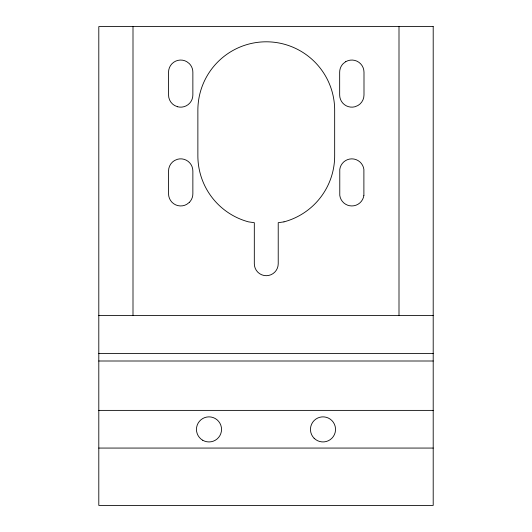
<?xml version="1.0" encoding="UTF-8"?>
<svg xmlns="http://www.w3.org/2000/svg" width="532" height="532" viewBox="0 0 532 532"><rect width="100%" height="100%" fill="white"/><g stroke="black" fill="none" stroke-linecap="round" stroke-linejoin="round"><path stroke-width="0.8" d="M98.799 315.403L433.201 315.403M98.799 353.401L433.201 353.401M98.799 361.002L433.201 361.002M98.799 410.385L433.201 410.385M98.799 448.064L433.201 448.064M399 26.6L399 315.403M133 26.6L133 315.403M345.753 61.672L343.233 63.601A12.163 12.163 0 0 0 339.669 72.199L339.669 95.002A12.163 12.163 0 0 0 354.977 106.746L357.91 105.529A12.163 12.163 0 0 0 363.994 95.002L363.994 72.199A12.163 12.163 0 0 0 345.753 61.672M189.306 202.399L186.785 204.328A12.163 12.163 0 0 1 168.544 193.801L168.544 170.998A12.163 12.163 0 0 1 174.622 160.471L177.555 159.254A12.163 12.163 0 0 1 192.863 170.998L192.863 193.801A12.163 12.163 0 0 1 189.306 202.399M283.968 221.871L278.223 222.708L278.223 263.746A11.95 11.95 0 0 1 266.266 275.696A11.95 11.95 0 0 1 254.316 263.746L254.316 222.708L248.564 221.871A68.402 68.402 0 0 1 197.871 155.803L197.871 110.197A68.402 68.402 0 0 1 266.266 41.802A68.402 68.402 0 0 1 334.668 110.197L334.668 155.803A68.402 68.402 0 0 1 283.968 221.871M433.201 26.6L98.799 26.6L98.799 505.4L433.201 505.4L433.201 26.6M177.555 106.746L174.622 105.529A12.163 12.163 0 0 1 168.544 95.002L168.544 72.199A12.163 12.163 0 0 1 186.785 61.672L189.306 63.601A12.163 12.163 0 0 1 192.863 72.199L192.863 95.002A12.163 12.163 0 0 1 177.555 106.746M363.888 195.39L363.888 169.415A12.163 12.163 0 0 0 339.775 169.415L339.775 195.39A12.163 12.163 0 0 0 363.888 195.39M202.732 440.263A12.542 12.542 0 0 0 221.538 429.397A12.542 12.542 0 0 0 202.732 418.538A12.542 12.542 0 0 0 202.732 440.263M314.133 438.268A12.542 12.542 0 0 0 335.113 432.642A12.542 12.542 0 0 0 319.752 417.288A12.542 12.542 0 0 0 314.133 438.268"/></g></svg>
